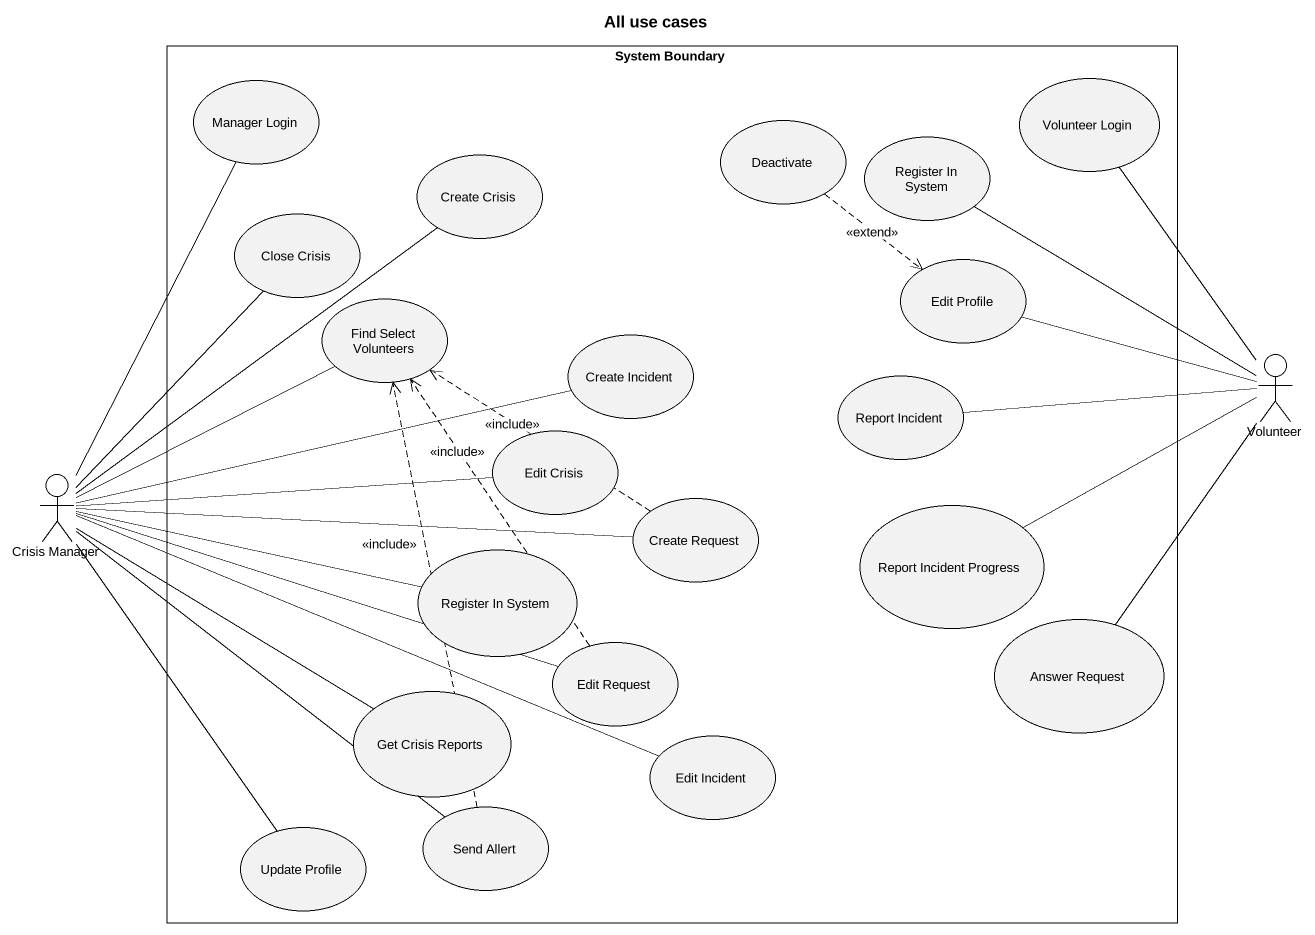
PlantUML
@startuml
title All use cases
rectangle "System Boundary" as System_Boundary {
  usecase "Manager Login" as Manager_Login
  usecase "Deactivate" as Deactivate_
  usecase "Volunteer Login" as Volunteer_Login
  usecase "Create Crisis" as Create_Crisis
  usecase "Register In System" as Register_In_System
  usecase "Close Crisis" as Close_Crisis
  usecase "Edit Profile" as Edit_Profile
  usecase "Find Select Volunteers" as Find_Select_Volunteers
  usecase "Create Incident" as Create_Incident
  usecase "Report Incident" as Report_Incident
  usecase "Edit Crisis" as Edit_Crisis
  usecase "Create Request" as Create_Request
  usecase "Report Incident Progress" as Report_Incident_Progress
  usecase "Register In System" as Register_In_System_2
  usecase "Edit Request" as Edit_Request
  usecase "Answer Request" as Answer_Request
  usecase "Get Crisis Reports" as Get_Crisis_Reports
  usecase "Edit Incident" as Edit_Incident
  usecase "Update Profile" as Update_Profile
  usecase "Send Allert" as Send_Allert
}
actor Volunteer
actor "Crisis Manager" as Crisis_Manager
Deactivate_ ..> Edit_Profile : <<extend>>
Volunteer -up- Volunteer_Login
Volunteer -up- Register_In_System
Volunteer -left- Edit_Profile
Volunteer -left- Report_Incident
Volunteer -left- Report_Incident_Progress
Volunteer -- Answer_Request
Crisis_Manager -up- Manager_Login
Crisis_Manager -up- Create_Crisis
Crisis_Manager -up- Close_Crisis
Crisis_Manager -right- Find_Select_Volunteers
Crisis_Manager -right- Create_Incident
Crisis_Manager -right- Edit_Crisis
Crisis_Manager -right- Create_Request
Crisis_Manager -right- Register_In_System_2
Crisis_Manager -right- Edit_Request
Crisis_Manager -right- Get_Crisis_Reports
Crisis_Manager -right- Edit_Incident
Crisis_Manager -- Update_Profile
Crisis_Manager -- Send_Allert
Create_Request .up.> Find_Select_Volunteers : <<include>>
Edit_Request .up.> Find_Select_Volunteers : <<include>>
Send_Allert .up.> Find_Select_Volunteers : <<include>>
@enduml
